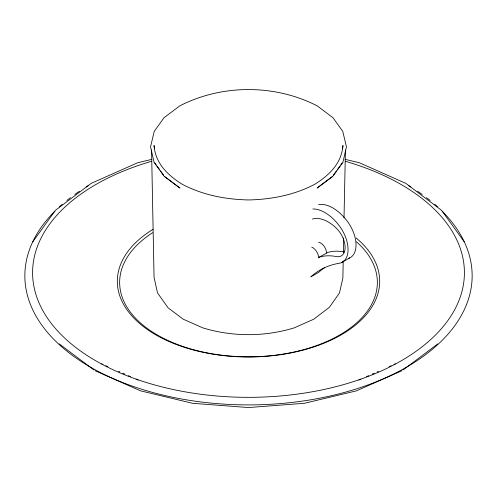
<?xml version="1.0" encoding="UTF-8"?>
<svg xmlns="http://www.w3.org/2000/svg" width="497" height="497" viewBox="0 0 497 497"><rect width="100%" height="100%" fill="white"/><g stroke="black" fill="none" stroke-linecap="round" stroke-linejoin="round"><path stroke-width="0.75" d="M343.191 260.937L342.887 278.047L339.488 292.901L329.43 307.27L313.744 319.217L294.267 327.84C264.578 336.941 232.422 336.941 202.733 327.84L183.256 319.217L168.036 307.773L157.512 292.901L154.051 277.251L151.56 150.013M343.346 252.594L343.626 237.939M344.011 217.885L345.44 150.013M342.607 148.504L342.949 145.422C341.706 163.115 329.48 174.956 315.284 183.983C294.758 194.986 271.623 199.44 248.5 199.956C225.377 199.44 202.242 194.986 181.716 183.983C167.52 174.956 155.294 163.115 154.051 145.422L154.393 148.504M32.783 241.828L55.453 210.299L91.231 183.343L137.576 162.774L151.896 159.344M333.363 175.236L336.444 170.937M337.326 169.713L339.967 166.029M340.849 164.799L342.172 162.96M332.481 176.466L317.074 188.059L332.866 176.273L342.905 162.357L346.459 146.814L342.75 131.338L333.002 117.746L317.223 105.88C274.971 84.123 222.029 84.123 179.777 105.88L163.998 117.746L154.25 131.338L150.541 146.814L154.095 162.357L164.134 176.273L179.926 188.059L164.519 176.466M403.011 370.029L437.739 343.899M311.787 247.152A8.232 4.753 60 0 1 318.509 256.502L318.571 257.471L328.045 252.364A78.402 45.264 60 0 1 344.141 251.96M311.352 276.568L318.652 272.35A161.444 93.206 60 0 1 324.367 267.796M341.712 262.509L349.677 257.912M358.803 380.062L360.915 379.124M366.55 376.633L368.662 375.695M372.178 374.135L374.291 373.197M377.105 371.955L378.515 371.327M389.076 366.649L391.189 365.717M394.003 364.469L395.413 363.841M401.787 370.793L356.411 390.853L304.357 403.303L248.5 407.552L192.643 403.303L140.589 390.853L95.213 370.793M318.571 257.471L320.087 256.961A78.402 45.264 60 0 1 336.183 256.558A18.37 10.605 60 0 0 345.129 247.469A18.37 10.605 60 0 0 336.183 228.048A36.411 21.023 60 0 0 312.433 219.059M345.104 159.344L359.424 162.774L405.769 183.343L441.547 210.299L464.217 241.828M101.587 363.841L102.997 364.469M105.811 365.717L107.924 366.649M118.485 371.327L119.895 371.955M122.709 373.197L124.822 374.135M128.338 375.695L130.45 376.633M136.085 379.124L138.197 380.062M59.261 343.899L93.989 370.029M154.828 162.96L156.151 164.799M157.033 166.029L159.674 169.713M160.556 170.937L163.637 175.236M326.535 252.874L326.473 251.904A8.232 4.753 60 0 0 318.652 242.269M345.701 161.376A215.909 124.654 0 0 1 416.486 350.994A215.909 124.654 0 0 1 80.514 350.994A215.909 124.654 0 0 1 151.299 161.376M356.163 238.001A131.177 75.73 0 0 1 330.71 340.277A131.177 75.73 0 0 1 152.225 332.698A131.177 75.73 0 0 1 152.952 229.372M356.486 241.815A128.866 74.401 0 0 1 327.964 340.985A128.866 74.401 0 0 1 154.362 333.22A128.866 74.401 0 0 1 152.629 232.702M442.187 211.225A223.65 129.121 0 0 1 248.5 404.906A223.65 129.121 0 0 1 54.813 211.225M59.485 206.764A223.65 129.121 0 0 1 62.224 204.323M66.834 200.471A223.65 129.121 0 0 1 70.45 197.644M74.842 194.42A223.65 129.121 0 0 1 79.396 191.283M86.167 186.965A223.65 129.121 0 0 1 88.249 185.716M408.751 185.716A223.65 129.121 0 0 1 410.833 186.965M417.604 191.283A223.65 129.121 0 0 1 422.158 194.42M426.55 197.644A223.65 129.121 0 0 1 430.166 200.471M434.776 204.323A223.65 129.121 0 0 1 437.515 206.764M312.861 208.976A37.219 21.489 60 0 1 339.153 225.607A27.441 15.842 60 0 1 339.153 263.298A161.444 93.206 60 0 0 310.687 276.947M348.44 258.397A27.441 15.842 60 0 0 347.117 221.01A37.219 21.489 60 0 0 318.652 204.578"/></g></svg>
